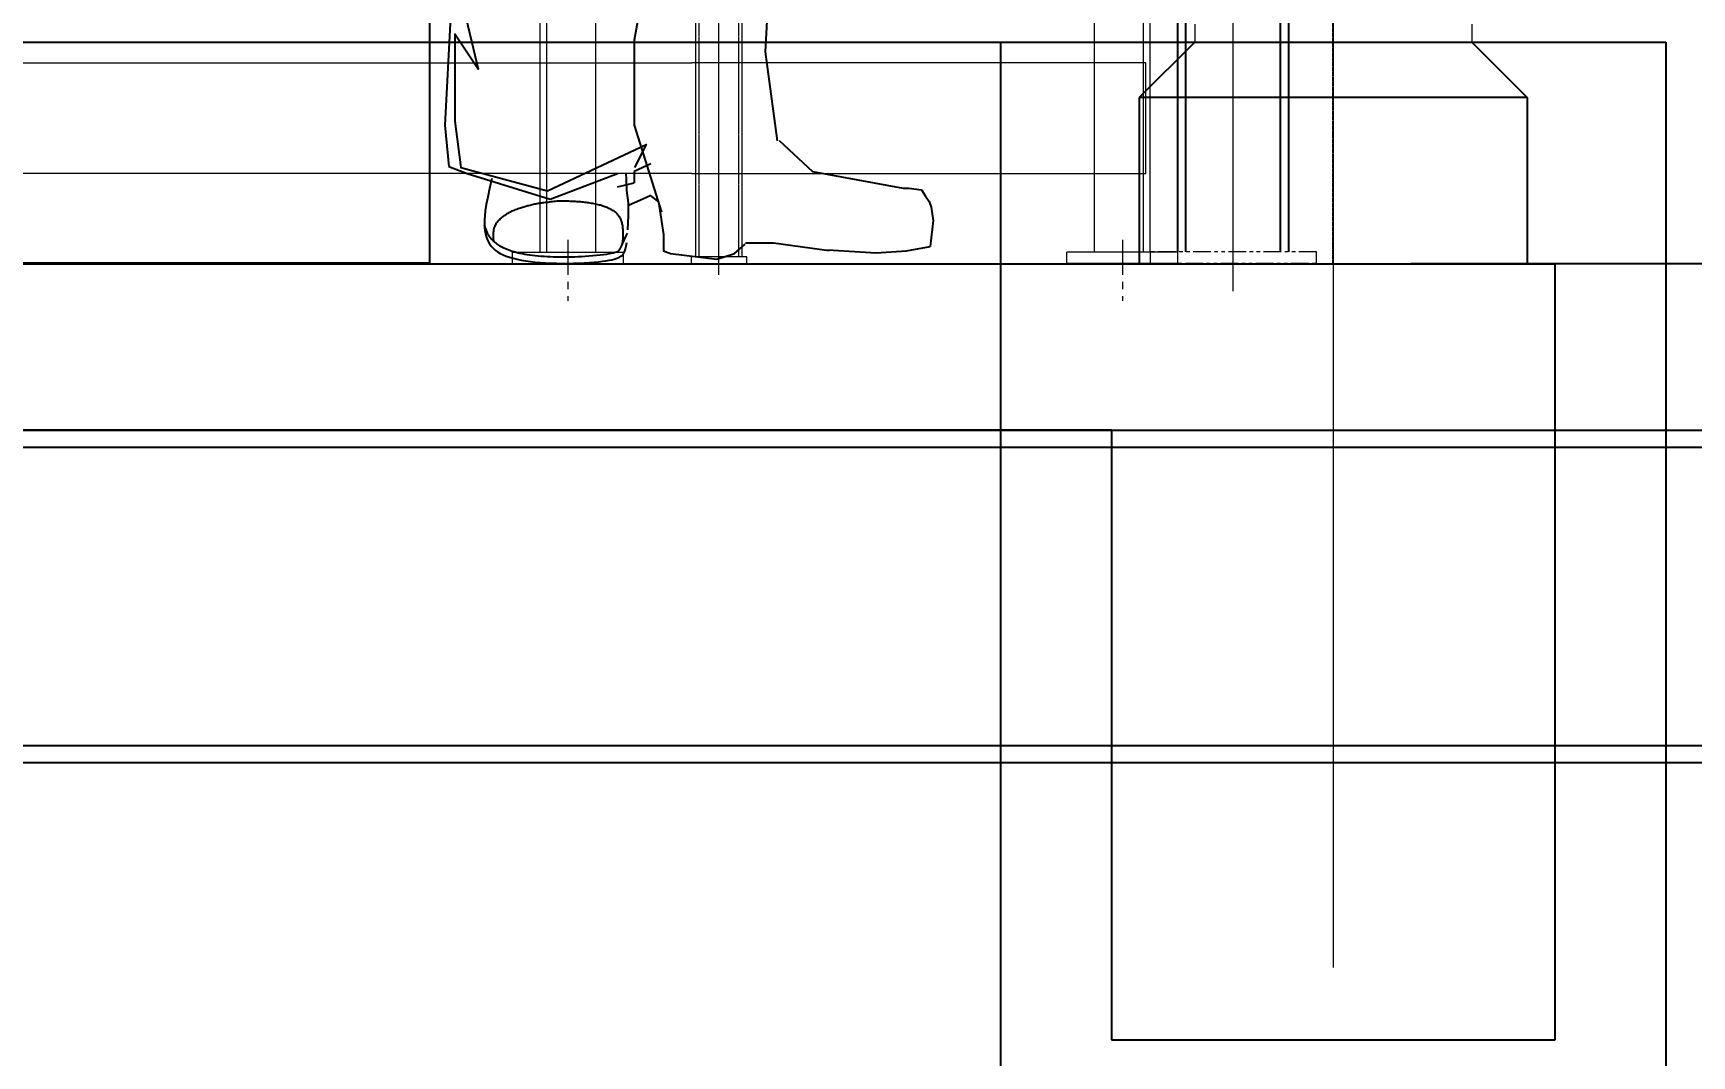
# Model space of a CAD drawing. Header units: millimetres. Extents: x -243837 to -5443, y 40 to 285140.
# Drawn here: x -87908 to -86412, y 126827 to 127750 of the extents above; entities that cross this region are included whole.
import ezdxf

# ---------------------------------------------------------------- set-up
doc = ezdxf.new("R2010")
doc.units = ezdxf.units.MM
for name, pattern in [('CENTER', [50.8, 31.75, -6.35, 6.35, -6.35]), ('CENTER2', [1.125, 0.75, -0.125, 0.125, -0.125]), ('HIDDEN2', [0.1875, 0.125, -0.0625]), ('PHANTOM', [63.5, 31.75, -6.35, 6.35, -6.35, 6.35, -6.35])]:
    doc.linetypes.add(name, pattern=pattern)
for name, color, linetype, lineweight in [('CEN', 1, 'CENTER', 9), ('DIM', 1, 'Continuous', 9), ('kadyan', 143, 'Continuous', 13), ('OD-44.45NB PIPE', 30, 'Continuous', 13), ('R- PHANTOM', 3, 'PHANTOM', 9), ('R-CENTER', 1, 'CENTER2', 5), ('R-OBJECT', 2, 'Continuous', 20), ('sheet BORDER', 253, 'Continuous', 13)]:
    doc.layers.add(name, color=color, linetype=linetype, lineweight=lineweight)
for name, color, linetype in [('center', 1, 'CENTER2'), ('DWG', 7, 'Continuous'), ('MEC20', 2, 'Continuous'), ('MISC', 7, 'Continuous'), ('object', 4, 'Continuous'), ('object line', 4, 'Continuous')]:
    doc.layers.add(name, color=color, linetype=linetype)
doc.styles.add('KA', font='romans.shx', dxfattribs={"width": 0.7})
doc.dimstyles.new('rakesh$0', dxfattribs={"dimscale": 160, "dimtxt": 2.5, "dimasz": 1, "dimexe": 0.8, "dimexo": 0.8, "dimgap": 1, "dimtad": 1, "dimdec": 0, "dimzin": 0, "dimdsep": 46, "dimtxsty": 'KA', "dimblk": 'OBLIQUE', "dimcen": 1.5, "dimclrd": 1, "dimclre": 1, "dimclrt": 2, "dimadec": 0, "dimazin": 0, "dimtfac": 1, "dimtdec": 0, "dimtmove": 0, "dimatfit": 2, "dimfxl": 1, "dimtolj": 1, "dimtzin": 0, "dimlwd": -1, "dimlwe": -1, "dimarcsym": 1})

# ---------------------------------------------------------------- blocks, each defined once
blk = doc.blocks.new('A$C1A88467A')
at = {"color": 1, "linetype": 'CENTER', "lineweight": 13, "ltscale": 0.1}
for p in [(-499.8, -7.8, 0.4), (-499.8, -10.2, 0.4)]:
    blk.add_line(p, (-499.8, 995, 0.4), dxfattribs=at)
at = {"color": 6, "linetype": 'HIDDEN2', "lineweight": 5, "ltscale": 0.01}
for p, q in [((-517.8, 6, 0.4), (-517.8, 985, 0.4)), ((-517.8, 6, 0.4), (-517.8, 985, 0.4)), ((-481.8, 6, 0.4), (-481.8, 985, 0.4)), ((-481.8, 6, 0.4), (-481.8, 985, 0.4))]:
    blk.add_line(p, q, dxfattribs=at)
at = {"layer": 'OD-44.45NB PIPE', "lineweight": 13}
for p, q in [((-520.8, 6, 0.4), (-520.8, 985, 0.4)), ((-520.8, 6, 0.4), (-520.8, 985, 0.4)), ((-478.8, 6, 0.4), (-478.8, 985, 0.4)), ((-478.8, 6, 0.4), (-478.8, 985, 0.4))]:
    blk.add_line(p, q, dxfattribs=at)
at = {"layer": 'sheet BORDER', "color": 6, "lineweight": 13, "elevation": 0.1}
for points in [[(-475.2, 81), (-884.8, 81.1), (-884.8, 181), (-475.2, 181)], [(-475.2, 81), (884.8, 81.1), (884.8, 181), (-475.2, 181)]]:
    blk.add_lwpolyline(points, dxfattribs=at)
at = {"layer": 'sheet BORDER', "color": 7}
blk.add_lwpolyline([(-474.8, 6), (-474.8, 0), (-524.8, 0), (-524.8, 6)], close=True, dxfattribs=at)
blk = doc.blocks.new('MAN1')
at = {"layer": 'MISC'}
for p, q in [((-4.6, 245), (-14.6, 189.4)), ((106.2, 229.9), (103.5, 179)), ((-180.4, 210.2), (-185.5, 112.9)), ((-14.6, 189.4), (-14.6, 175.5)), ((-14.6, 175.5), (-14.6, 161.6)), ((103.5, 179), (114.2, 98.7)), ((-14.6, 161.6), (-14.6, 140.7)), ((-14.6, 140.7), (-14.6, 112.9)), ((-185.5, 112.9), (-182, 75.5)), ((-14.6, 112.9), (9.8, 34.4)), ((116, 99), (146.1, 71.2)), ((-182, 75.5), (-165.4, 69.4)), ((0.4, 78.1), (-14.6, 71.2)), ((-165.4, 69.4), (-90.5, 46.2)), ((-90.5, 46.2), (-29.7, 69.4)), ((-29.7, 57.3), (-14.6, 60.8)), ((-14.6, 71.2), (-14.6, 60.8)), ((146.1, 71.2), (227.9, 56.1)), ((227.9, 56.1), (232.9, 56.1)), ((232.9, 56.1), (244.3, 54.5)), ((244.3, 54.5), (248.1, 48.8)), ((248.1, 48.8), (251.2, 44)), ((251.2, 44), (253.1, 38.8)), ((253.1, 38.8), (254.9, 26.8)), ((254.9, 26.8), (252.2, 3.3)), ((85.8, 6.8), (111, 6.8)), ((111, 6.8), (161.2, -0.2)), ((159.9, 0.3), (203.5, -2.2)), ((230.8, -0.5), (252.2, 3.3)), ((203.5, -2.2), (230.8, -0.5))]:
    blk.add_line(p, q, dxfattribs=at)
for points in [[(-197.4, 765.2), (-166, 451.2), (-171.2, 299.5), (-150.3, 242), (-181.7, 273.4), (-155.5, 163.5), (-176.4, 194.9), (-176.4, 116.4), (-171.2, 74.6), (-92.8, 53.6), (-3.9, 95.5), (-14.4, 74.6)], [(-143, 64.9), (-145.2, 55.6), (-146.8, 47.8), (-148.1, 41.2), (-149, 35.7), (-149.5, 31.1), (-149.8, 27.2), (-149.8, 23.8), (-149.7, 20.7), (-149.3, 17.9), (-148.9, 15.1), (-148.2, 12.5), (-147.3, 10.1), (-146.3, 7.8), (-145.1, 5.7), (-143.6, 3.7), (-141.9, 1.9), (-140, 0.2), (-137.9, -1.4), (-135.6, -2.8), (-133, -4.1), (-130.2, -5.2), (-127.1, -6.3), (-123.8, -7.2), (-120.3, -8.1), (-116.5, -8.9), (-112.5, -9.5), (-108.3, -10.1), (-104, -10.6), (-99.4, -11), (-94.7, -11.4), (-89.8, -11.6), (-84.9, -11.7), (-79.8, -11.8), (-74.7, -11.8), (-69.6, -11.7), (-64.6, -11.5), (-59.7, -11.3), (-55.1, -11), (-50.8, -10.7), (-46.8, -10.3), (-43.3, -9.9), (-40.2, -9.5), (-37.4, -9), (-34.9, -8.5), (-32.8, -7.9), (-31, -7.3), (-29.4, -6.7), (-28, -6.1), (-26.8, -5.4), (-25.7, -4.7), (-24.8, -3.7), (-24, -2.5), (-23.3, -0.9), (-22.6, 1.2), (-22, 3.7), (-21.4, 6.9)], [(-20.5, 18.3), (-19.8, 31.1), (-19.8, 42.9), (-21.3, 53.9), (-21.6, 63.8), (-22, 69.2)], [(-19.4, 40.9), (-9.6, 45.2), (-0.4, 49.5), (7.2, 43.6), (11.8, 14.2), (11.8, -0.6), (18, -3), (59.7, -7.9), (75.7, -3), (85.4, 5.6)], [(-141.4, 8.5), (-141.6, 10.8), (-141.7, 12.8), (-141.7, 14.6), (-141.6, 16.1), (-141.4, 17.6), (-141.2, 18.8), (-140.9, 20), (-140.6, 21.1), (-140.2, 22.1), (-139.8, 23), (-139.3, 23.9), (-138.8, 24.7), (-138.2, 25.5), (-137.6, 26.2), (-137, 26.9), (-136.3, 27.6), (-135.6, 28.3), (-134.8, 29), (-134.1, 29.6), (-133.3, 30.2), (-132.5, 30.8), (-131.8, 31.3), (-131.1, 31.8), (-130.4, 32.3), (-129.9, 32.7), (-129.3, 33.1), (-128.8, 33.4), (-128.2, 33.7), (-127.7, 34.1), (-127.1, 34.4), (-126.4, 34.7), (-125.6, 35.1), (-124.8, 35.5), (-123.8, 35.9), (-122.8, 36.3), (-121.7, 36.7), (-120.6, 37.2), (-119.5, 37.6), (-118.4, 38), (-117.3, 38.3), (-116.3, 38.7), (-115.3, 39), (-114.3, 39.3), (-113.4, 39.5), (-112.5, 39.8), (-111.5, 40), (-110.6, 40.3), (-109.6, 40.5), (-108.6, 40.8), (-107.6, 41), (-106.6, 41.3), (-105.6, 41.5), (-104.5, 41.8), (-103.4, 42), (-102.4, 42.2), (-101.3, 42.4), (-100.3, 42.6), (-99.2, 42.8), (-98.1, 42.9), (-97.1, 43), (-95.9, 43.2), (-94.8, 43.3), (-93.6, 43.4), (-92.4, 43.5), (-91.1, 43.7), (-89.7, 43.9), (-88.4, 44), (-87, 44.2), (-85.7, 44.3), (-84.3, 44.5), (-83, 44.6), (-81.8, 44.6), (-80.6, 44.7), (-79.4, 44.7), (-78.3, 44.7), (-77.3, 44.7), (-76.2, 44.6), (-75.1, 44.6), (-74, 44.5), (-72.9, 44.4), (-71.8, 44.4), (-70.6, 44.3), (-69.3, 44.3), (-68.1, 44.2), (-66.8, 44.1), (-65.5, 44.1), (-64.3, 44), (-63, 43.9), (-61.8, 43.8), (-60.6, 43.6), (-59.4, 43.5), (-58.2, 43.3), (-57, 43.2), (-55.8, 43), (-54.6, 42.8), (-53.4, 42.6), (-52.2, 42.4), (-51, 42.2), (-49.8, 41.9), (-48.6, 41.7), (-47.4, 41.4), (-46.3, 41.1), (-45.2, 40.9), (-44.1, 40.6), (-43.1, 40.2), (-42.2, 39.9), (-41.2, 39.6), (-40.3, 39.2), (-39.5, 38.8), (-38.6, 38.4), (-37.8, 38), (-36.9, 37.6), (-36.1, 37.2), (-35.3, 36.8), (-34.5, 36.3), (-33.7, 35.8), (-32.9, 35.3), (-32.2, 34.8), (-31.4, 34.2), (-30.8, 33.5), (-30.1, 32.8), (-29.5, 32.1), (-29, 31.3), (-28.4, 30.5), (-28, 29.7), (-27.5, 28.9), (-27.1, 28.1), (-26.8, 27.2), (-26.5, 26.4), (-26.2, 25.6), (-26, 24.8), (-25.8, 24), (-25.6, 23.1), (-25.4, 22.3), (-25.3, 21.5), (-25.2, 20.7), (-25.2, 19.8), (-25.1, 18.9), (-25.1, 18), (-25, 17.2), (-25, 16.3), (-25, 15.4), (-25, 14.5), (-25, 13.6), (-25, 12.7), (-25, 11.8), (-25.1, 10.8), (-25.1, 9.8), (-25.3, 8.8), (-25.4, 7.6), (-25.7, 6.3), (-26, 4.9)], [(-21, 15.5), (-22.5, 12.4), (-23.7, 9.8), (-24.7, 7.6), (-25.5, 5.7), (-26.1, 4.2), (-26.7, 3), (-27.2, 1.9), (-27.8, 1), (-28.3, 0.2), (-29, -0.4), (-29.8, -1.1), (-30.7, -1.6), (-31.9, -2.1), (-33.3, -2.5), (-35.1, -2.9), (-37.2, -3.3), (-39.6, -3.7), (-42.4, -4.1), (-45.5, -4.5), (-48.7, -4.8), (-52.1, -5.1), (-55.5, -5.4), (-58.8, -5.7), (-62.1, -5.9), (-65.3, -6), (-68.3, -6.2), (-71.2, -6.3), (-74.1, -6.3), (-76.9, -6.3), (-79.6, -6.3), (-82.3, -6.2), (-85, -6.2), (-87.8, -6.1), (-90.5, -6), (-93.3, -5.8), (-96, -5.7), (-98.7, -5.5), (-101.4, -5.2), (-104, -5), (-106.5, -4.7), (-108.9, -4.4), (-111.2, -4.1), (-113.3, -3.7), (-115.5, -3.3), (-117.5, -2.9), (-119.4, -2.5), (-121.3, -2), (-123, -1.5), (-124.7, -1), (-126.4, -0.5), (-127.9, 0.1), (-129.4, 0.6), (-130.8, 1.2), (-132.2, 1.8), (-133.4, 2.5), (-134.6, 3.1), (-135.8, 3.8), (-136.8, 4.5), (-137.8, 5.2), (-138.7, 5.9), (-139.6, 6.6), (-140.4, 7.2), (-141.1, 7.9), (-141.8, 8.5), (-142.5, 9.2), (-143.1, 9.7), (-143.6, 10.3), (-144.1, 10.9), (-144.6, 11.4), (-145, 12), (-145.4, 12.6), (-145.8, 13.2), (-146.2, 13.8), (-146.6, 14.6), (-147, 15.4), (-147.4, 16.4), (-147.9, 17.7), (-148.4, 19.2), (-149, 21), (-149.7, 23.1)]]:
    blk.add_lwpolyline(points, dxfattribs=at)
blk = doc.blocks.new('_Oblique')
at = {"color": 0, "linetype": 'ByBlock', "lineweight": -2}
blk.add_line((-0.5, -0.5), (0.5, 0.5), dxfattribs=at)
blk = doc.blocks.new('*D334')
at = {"layer": 'DEFPOINTS', "color": 0, "ltscale": 10, "transparency": 16777216}
for p in [(-84735.7, 127091.8, -666309), (-86735.7, 126403.1), (-84735.7, 126236.5)]:
    blk.add_point(p, dxfattribs=at)
at = {"layer": 'DIM', "color": 1, "ltscale": 10, "transparency": 16777216}
for p, q in [((-84735.7, 126963.8), (-84735.7, 126044.5)), ((-86735.7, 126275.1), (-86735.7, 126044.5)), ((-86735.7, 126236.5), (-84735.7, 126236.5))]:
    blk.add_line(p, q, dxfattribs=at)
at = {"layer": 'DIM', "color": 1, "ltscale": 10, "transparency": 16777216, "xscale": 160, "yscale": 160, "zscale": 160, "rotation": 180}
blk.add_blockref('_Oblique', (-86735.7, 126236.5), dxfattribs=at)
at = {"layer": 'DIM', "color": 1, "ltscale": 10, "transparency": 16777216, "xscale": 160, "yscale": 160, "zscale": 160}
blk.add_blockref('_Oblique', (-84735.7, 126236.5), dxfattribs=at)
at = {"layer": 'DIM', "color": 2, "ltscale": 10, "transparency": 16777216, "insert": (-85735.7, 126596.5), "char_height": 400, "attachment_point": 5, "style": 'KA'}
blk.add_mtext('\\A1;2000', dxfattribs=at)
blk = doc.blocks.new('A$C5D705BA4')
at = {"color": 7}
blk.add_lwpolyline([(174.1, 0), (1344.1, 0), (1344.1, 300), (174.1, 300)], close=True, dxfattribs=at)
blk = doc.blocks.new('611 BF4')
at = {"ltscale": 10}
for p, q in [((159.8, 10, -9), (159.7, 2465, -58.9)), ((167.1, 10, -9), (167, 2465, -58.9)), ((252.5, 10, -9), (252.4, 2465, -58.9)), ((259.8, 10, -9), (259.7, 2465, -57))]:
    blk.add_line(p, q, dxfattribs=at)
at = {"layer": 'CEN', "ltscale": 15}
blk.add_line((209.8, -25.5, -9), (209.7, 2750, -65.8), dxfattribs=at)
at = {"layer": 'R- PHANTOM', "color": 7, "ltscale": 0.5}
blk.add_lwpolyline([(134.8, 0), (284.8, 0), (284.8, 10), (134.8, 10)], close=True, dxfattribs=at)
at = {"ltscale": 10, "xscale": -1}
blk.add_blockref('A$C5D705BA4', (-340.9, 0, -10.7), dxfattribs=at)
blk = doc.blocks.new('A$C6D9D5851')
blk.add_blockref('611 BF4', (-500, 700.3, 21.6))
blk = doc.blocks.new('A$C2FB84F51')
at = {"color": 7}
for p, q in [((7313.4, 216, -1), (7313.4, 200, -1)), ((7563.4, 216, -1), (7563.4, 200, -1))]:
    blk.add_line(p, q, dxfattribs=at)
at = {"layer": 'DWG'}
for p, q in [((7313.4, 200, -1), (7263.4, 150, -1)), ((7313.4, 200, -1), (7563.4, 200, -1)), ((7563.4, 200, -1), (7613.4, 150, -1)), ((7613.4, 150, -1), (7263.4, 150, -1)), ((7263.4, 150, -1), (7263.4, 0, -1)), ((7613.4, 150, -1), (7613.4, 0, -1)), ((7263.4, 0, -1), (7613.4, 0, -1))]:
    blk.add_line(p, q, dxfattribs=at)
at = {"layer": 'kadyan', "color": 1, "linetype": 'CENTER', "lineweight": 9, "ltscale": 0.1}
blk.add_line((7438.4, 8677.6, 138.3), (7438.4, 0, -1), dxfattribs=at)
blk = doc.blocks.new('A$C1D572FE8')
at = {"layer": 'R-OBJECT', "ltscale": 10}
blk.add_blockref('A$C2FB84F51', (0, 0), dxfattribs=at)
blk = doc.blocks.new('A$C210A7368')
at = {"color": 7}
for p, q in [((25, 43.8), (25, 2783.8)), ((31, 43.8), (31, 2783.8)), ((75, 43.8), (75, 2783.8)), ((525, 43.8), (525, 2783.8)), ((569, 43.8), (569, 2783.8)), ((575, 43.8), (575, 2783.8))]:
    blk.add_line(p, q, dxfattribs=at)
for p, q in [((0, 43.8), (100, 43.8)), ((0, 33.8), (0, 43.8)), ((0, 33.8), (100, 33.8)), ((100, 33.8), (100, 43.8)), ((600, 43.8), (500, 43.8)), ((500, 33.8), (500, 43.8)), ((600, 33.8), (500, 33.8)), ((600, 33.8), (600, 43.8))]:
    blk.add_line(p, q)
at = {"layer": 'CEN'}
for p, q in [((50, 55.1), (50, 0)), ((550, 55.1), (550, 0))]:
    blk.add_line(p, q, dxfattribs=at)

msp = doc.modelspace()

# ---------------------------------------------------------------- linework, layer by layer
at = {"color": 1, "linetype": 'CENTER', "lineweight": 9, "ltscale": 2}
msp.add_line((-92735.73, 127541.76, 9.59), (-86735.73, 127541.76, 9.59), dxfattribs=at)
at = {"color": 1}
msp.add_line((-86665.73, 127542.08, 0), (-85602.82, 127542.08, 0), dxfattribs=at)
at = {"layer": 'center'}
msp.add_line((-86735.73, 127542.08, 0), (-86735.73, 128542.08, 0), dxfattribs=at)
at = {"layer": 'MEC20'}
for p, q in [((-90235.27, 127391.76, -666309.02), (-84735.31, 127391.76, -666309.02)), ((-91469.51, 127376.38, -666309.02), (-84735.31, 127376.38, -666309.02)), ((-91469.51, 127107.15, -666309.02), (-84735.31, 127107.15, -666309.02)), ((-91415.31, 127091.76, -666309.02), (-84735.31, 127091.76, -666309.02))]:
    msp.add_line(p, q, dxfattribs=at)
at = {"layer": 'object', "color": 6}
for p, q in [((-86535.73, 126841.76, 9.59), (-86535.73, 127541.76, 9.59)), ((-86935.73, 127391.76, 9.59), (-86935.73, 126841.76, 9.59)), ((-86935.73, 126841.76, 9.59), (-86535.73, 126841.76, 9.59))]:
    msp.add_line(p, q, dxfattribs=at)
at = {"layer": 'object', "color": 6, "elevation": -1740.15}
msp.add_lwpolyline([(-86935.73, 127391.76), (-92535.73, 127391.76)], dxfattribs=at)
at = {"layer": 'object line', "color": 6}
for p, q in [((-93035.73, 127741.76), (-86435.73, 127741.76, 169.38)), ((-87035.73, 127741.76), (-87035.73, 92108.09)), ((-86435.73, 127741.76), (-86435.73, 92108.09)), ((-92935.73, 127541.76, 9.59), (-86535.73, 127541.76, 9.59))]:
    msp.add_line(p, q, dxfattribs=at)
at = {"layer": 'R-CENTER', "linetype": 'CENTER', "ltscale": 20}
msp.add_line((-86735.73, 127542.08, 0), (-86735.73, 91808.09), dxfattribs=at)

# ---------------------------------------------------------------- block references
at = {"color": 7, "linetype": 'ByBlock', "lineweight": 9, "xscale": -1}
msp.add_blockref('A$C1A88467A', (-87789.56, 127542.08, 0.41), dxfattribs=at)
at = {"layer": 'DIM'}
msp.add_blockref('MAN1', (-87351.5, 127553.89, 0), dxfattribs=at)

# ---------------------------------------------------------------- dimensions: what is measured, and where the dimension line sits
at = {"layer": 'DIM', "ltscale": 10}
dim = msp.add_linear_dim(base=(-84735.73, 126236.46, 0), p1=(-86735.73, 126403.14, 0), p2=(-84735.73, 127091.76, -666309.02), dimstyle='rakesh$0', override={"dimexe": 1.2, "dimfxl": 1.5}, dxfattribs=at)
dim.commit()
dim.dimension.update_dxf_attribs({"geometry": '*D334', "text_midpoint": (-85735.73, 126236.46, 0), "dimtype": 160})

# ---------------------------------------------------------------- next in the draw order: block references
at = {"ltscale": 10}
msp.add_blockref('A$C6D9D5851', (-86535.73, 126842.08, 0), dxfattribs=at)

# ---------------------------------------------------------------- next in the draw order: block references
at = {"layer": 'R-OBJECT', "ltscale": 10}
for name, p in [('A$C1D572FE8', (-94174.17, 127541.76, 10.58)), ('A$C210A7368', (-87475.96, 127508.3, 12.61))]:
    msp.add_blockref(name, p, dxfattribs=at)

doc.saveas('drawing.dxf')
